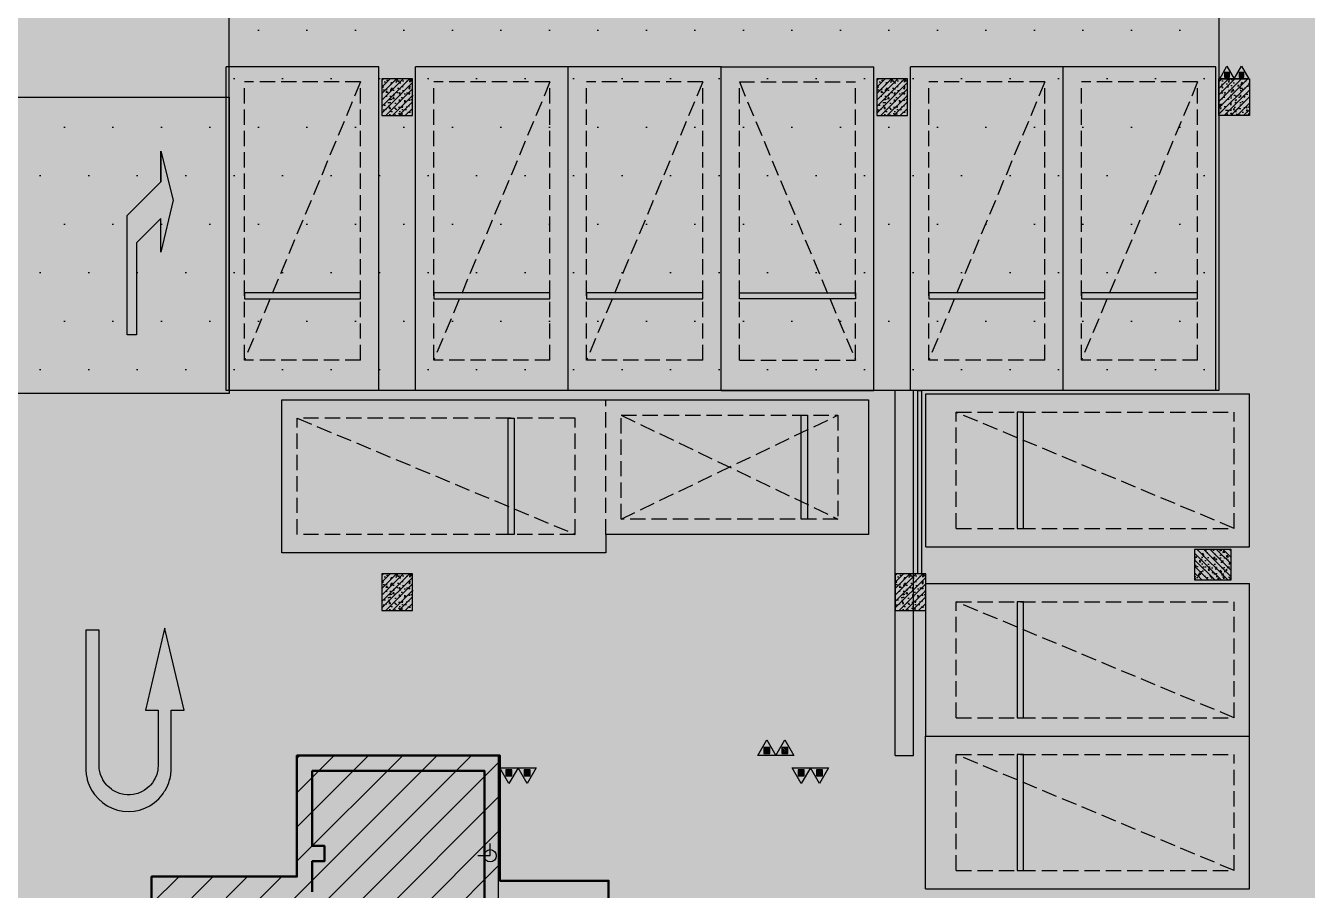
# Model space of a CAD drawing. Extents: x -1338203 to 1886333, y -530034 to 1031844.
# Drawn here: x 614125 to 635103, y 245770 to 259921 of the extents above; entities that cross this region are included whole.
import ezdxf

# ---------------------------------------------------------------- set-up
doc = ezdxf.new("R2010")
doc.units = 0
doc.header["$LTSCALE"] = 1000
doc.header["$MEASUREMENT"] = 0
doc.linetypes.add('A-001-平面B2$0$__DASH', pattern=[0.35, 0.25, -0.1])
doc.linetypes.add('DASH', pattern=[0.35, 0.25, -0.1])
for name, color, linetype in [('A-001-平面参照B1$0$0A-ELEV-PATT', 8, 'Continuous'), ('A-001-平面参照B1$0$A-001-平面参照B1$0$0A-E-STRS-RAIL', 163, 'Continuous'), ('A-001-平面参照B1$0$AUDIT_D_220531184525-2', 40, 'Continuous'), ('A-001-车位参照B1$0$A-001-车位参照B1$0$$0$A-001-车位参照B2$0$0A-P-PKNG-CAR(A)', 43, 'Continuous'), ('A-FIRE', 7, 'Continuous'), ('p-a-regular', 5, 'Continuous'), ('S-16-柱墙B1_1$0$0S-CW-HATCH', 251, 'Continuous'), ('S-16-柱墙B1_1$0$0S-CW-HATCH-UP', 251, 'Continuous'), ('S001地下一墙柱$0$S001地下一墙柱$0$0S-CC-LINE', 52, 'Continuous'), ('S001地下一墙柱$0$S001地下一墙柱$0$0S-CW-HATCH', 251, 'Continuous'), ('S001地下一墙柱$0$S001地下一墙柱$0$0S-CW-HATCH-UP', 251, 'Continuous'), ('中心线', 42, 'Continuous'), ('地面指向箭头', 7, 'Continuous'), ('负一层消火栓$0$0P-EQUIP-FH', 7, 'Continuous')]:
    doc.layers.add(name, color=color, linetype=linetype)
doc.layers.add('A-16-平面B1改$0$A-16-平面B1$0$AAD-A-MARK', color=6, linetype='Continuous', plot=False)
doc.layers.add('p-a-double', color=7, linetype='Continuous', true_color=0x00a0ff)
doc.layers.add('p-a-regular-narrow', color=7, linetype='Continuous', true_color=0x9600ff)
doc.layers.add('p-h-walkable', color=7, linetype='Continuous', lineweight=70, true_color=0xf0f0f0)
doc.layers.add('S-16-柱墙B1_1$0$0S-CW-LINE', color=7, linetype='Continuous', lineweight=50)
pattern_1 = [(0, (-766365.4, -306889.1), (396.875, 793.75), [0, -793.75])]

# ---------------------------------------------------------------- blocks, each defined once
blk = doc.blocks.new('A-001-平面参照B1')
at = {"layer": 'A-001-平面参照B1$0$0A-ELEV-PATT'}
h = blk.add_hatch(dxfattribs=at)
h.set_pattern_fill('DOTS', color=256, scale=500)
h.set_pattern_definition(pattern_1)
edge = h.paths.add_edge_path()
edge.add_line((-140309, -36840), (-132709, -36840))
edge.add_line((-132709, -36840), (-132709, -52940))
edge.add_line((-132709, -52940), (-148909, -52940))
edge.add_line((-148909, -52940), (-148909, -36840))
edge.add_line((-148909, -36840), (-140809, -36840))
h = blk.add_hatch(dxfattribs=at)
h.set_pattern_fill('DOTS', color=256, scale=500)
h.set_pattern_definition(pattern_1)
h.paths.add_polyline_path([(-154909, -48140), (-148909, -48140), (-148909, -52990), (-154909, -52990)])
at = {"layer": 'A-001-平面参照B1$0$A-001-平面参照B1$0$0A-E-STRS-RAIL'}
blk.add_lwpolyline([(-137639, -52940), (-137579, -52940), (-137579, -55940), (-137639, -55940)], close=True, dxfattribs=at)
at = {"layer": 'A-001-平面参照B1$0$AUDIT_D_220531184525-2', "ltscale": 0.002}
for points in [[(-140309, -36840), (-132709, -36840), (-132709, -52940), (-148909, -52940), (-148909, -36840), (-140809, -36840)], [(-138009, -58913), (-137709, -58913), (-137709, -52940)], [(-138009, -58913), (-138009, -52940)]]:
    blk.add_lwpolyline(points, dxfattribs=at)
blk.add_lwpolyline([(-154909, -48140), (-148909, -48140), (-148909, -52990), (-154909, -52990)], close=True, dxfattribs=at)
blk = doc.blocks.new('负一层消火栓$0$$TwtSys$00000546')
h = blk.add_hatch()
h.set_pattern_fill('ANSI31', color=256, scale=200, style=0)
h.set_pattern_definition([(45, (-38543.802, -6670.83), (-17.67767, 17.67767), [])])
h.paths.add_polyline_path([(-65, 174), (65, 174), (65, 44), (-65, 44)])
for points in [[(0, 344), (-198, 0), (198, 0)], [(-65, 174), (65, 174), (65, 44), (-65, 44)]]:
    blk.add_lwpolyline(points, close=True)
blk = doc.blocks.new('负一层消火栓')
at = {"layer": '负一层消火栓$0$0P-EQUIP-FH'}
for p, xscale, yscale, zscale in [((-132578, -47840), -0.6000000000000001, 0.6000000000000001, 0.6000000000000001), ((-132340, -47840), -0.6000000000000001, 0.6000000000000001, 0.6000000000000001), ((-140110, -58914), -0.75, 0.75, 0.75), ((-139813, -58914), -0.75, 0.75, 0.75)]:
    blk.add_blockref('负一层消火栓$0$$TwtSys$00000546', p, dxfattribs=dict(at, xscale=xscale, yscale=yscale, zscale=zscale))
at = {"layer": '负一层消火栓$0$0P-EQUIP-FH', "zscale": 0.75}
for p, xscale, yscale, rotation in [((-144330, -59114), -0.75, 0.75, 180), ((-144032, -59114), -0.75, 0.75, 180), ((-139545, -59113), -0.7500000000000023, 0.7500000000000008, 180.0003483652766), ((-139248, -59113), -0.7500000000000023, 0.7500000000000008, 180.0003483652766)]:
    blk.add_blockref('负一层消火栓$0$$TwtSys$00000546', p, dxfattribs=dict(at, xscale=xscale, yscale=yscale, rotation=rotation))
blk = doc.blocks.new('JTDT')
at = {"layer": 'A-FIRE'}
h = blk.add_hatch(color=251, dxfattribs=at)
h.dxf.hatch_style = 1
h.paths.add_polyline_path([(189165, 82916), (189162, 82988), (189159, 82988), (189147, 83060), (189144, 83075), (189126, 83123), (189114, 83162), (189105, 83180), (189081, 83230), (189072, 83245), (189057, 83269), (189036, 83299), (189024, 83317), (189021, 83320), (189021, 83323), (188961, 83389), (188893, 83449), (188818, 83500), (188734, 83542), (188650, 83571), (188561, 83586), (188468, 83592), (188378, 83586), (188288, 83571), (188202, 83542), (188118, 83500), (188043, 83449), (187974, 83389), (187915, 83323), (187915, 83320), (187912, 83317), (187900, 83299), (187882, 83269), (187864, 83245), (187858, 83230), (187831, 83180), (187822, 83162), (187810, 83123), (187795, 83075), (187789, 83060), (187777, 82988), (187771, 82916), (187771, 82895), (187771, 82839), (187771, 81938), (187559, 81938), (187559, 81935), (187867, 80625), (187876, 80592), (187882, 80625), (188190, 81935), (187983, 81935), (187983, 81938), (187983, 82839), (187986, 82895), (187989, 82916), (188007, 82988), (188037, 83060), (188046, 83075), (188076, 83123), (188109, 83162), (188124, 83180), (188184, 83230), (188205, 83245), (188247, 83269), (188318, 83299), (188390, 83317), (188441, 83320), (188468, 83323), (188492, 83320), (188543, 83317), (188615, 83299), (188686, 83269), (188728, 83245), (188749, 83230), (188809, 83180), (188824, 83162), (188857, 83123), (188887, 83075), (188896, 83060), (188926, 82988), (188944, 82916), (188947, 82895), (188949, 82839), (188949, 80625), (189168, 80625), (189168, 82839), (189168, 82895)])
at = {"layer": '地面指向箭头', "color": 251, "linetype": 'Continuous'}
blk.add_lwpolyline([(189165, 82916), (189162, 82988), (189159, 82988), (189147, 83060), (189144, 83075), (189126, 83123), (189114, 83162), (189105, 83180), (189081, 83230), (189072, 83245), (189057, 83269), (189036, 83299), (189024, 83317), (189021, 83320), (189021, 83323), (188961, 83389), (188893, 83449), (188818, 83500), (188734, 83542), (188650, 83571), (188561, 83586), (188468, 83592), (188378, 83586), (188288, 83571), (188202, 83542), (188118, 83500), (188043, 83449), (187974, 83389), (187915, 83323), (187915, 83320), (187912, 83317), (187900, 83299), (187882, 83269), (187864, 83245), (187858, 83230), (187831, 83180), (187822, 83162), (187810, 83123), (187795, 83075), (187789, 83060), (187777, 82988), (187771, 82916), (187771, 82895), (187771, 82839), (187771, 81938), (187559, 81938), (187559, 81935), (187867, 80625), (187876, 80592), (187882, 80625), (188190, 81935), (187983, 81935), (187983, 81938), (187983, 82839), (187986, 82895), (187989, 82916), (188007, 82988), (188037, 83060), (188046, 83075), (188076, 83123), (188109, 83162), (188124, 83180), (188184, 83230), (188205, 83245), (188247, 83269), (188318, 83299), (188390, 83317), (188441, 83320), (188468, 83323), (188492, 83320), (188543, 83317), (188615, 83299), (188686, 83269), (188728, 83245), (188749, 83230), (188809, 83180), (188824, 83162), (188857, 83123), (188887, 83075), (188896, 83060), (188926, 82988), (188944, 82916), (188947, 82895), (188949, 82839), (188949, 80625), (189168, 80625), (189168, 82839), (189168, 82895), (189165, 82916)], dxfattribs=at)
blk = doc.blocks.new('左转或右转')
at = {"layer": '地面指向箭头'}
blk.add_hatch(color=251, dxfattribs=at).paths.add_polyline_path([(3221046, 2451667), (3221247, 2450864), (3221247, 2451366), (3221799, 2451918), (3221799, 2453874), (3221648, 2453874), (3221648, 2452369), (3221247, 2451968), (3221247, 2452519)])
at = {"layer": '地面指向箭头', "color": 251}
blk.add_lwpolyline([(3221247, 2450864), (3221046, 2451667), (3221247, 2452519), (3221247, 2451968), (3221648, 2452369), (3221648, 2453874), (3221799, 2453874), (3221799, 2451918), (3221247, 2451366), (3221247, 2450864), (3221247, 2451366)], dxfattribs=at)
blk = doc.blocks.new('A$C9cb663f1')
at = {"layer": '中心线', "color": 251, "const_width": 150}
for points in [[(202005, -103754), (202005, -105754)], [(202199, -108532), (202774, -110447)]]:
    blk.add_lwpolyline(points, dxfattribs=at)
at = {"layer": '地面指向箭头', "color": 251, "linetype": 'Continuous', "rotation": 180}
blk.add_blockref('左转或右转', (3424940, 2346972), dxfattribs=at)
at = {"layer": '地面指向箭头', "color": 251, "rotation": 180}
blk.add_blockref('JTDT', (391631, -31107), dxfattribs=at)
blk = doc.blocks.new('子母车位')
at = {"layer": 'A-001-车位参照B1$0$A-001-车位参照B1$0$$0$A-001-车位参照B2$0$0A-P-PKNG-CAR(A)', "color": 5, "linetype": 'DASH'}
for p, q in [((-2200, 4300), (0, 4300)), ((-1950, 4050), (-250, 500)), ((-250, 4050), (-1950, 500))]:
    blk.add_line(p, q, dxfattribs=at)
at = {"layer": 'A-001-车位参照B1$0$A-001-车位参照B1$0$$0$A-001-车位参照B2$0$0A-P-PKNG-CAR(A)', "color": 5}
blk.add_lwpolyline([(0, 4300), (0, 0), (-2200, 0), (-2200, 4300), (-2500, 4300), (-2500, 9600), (0, 9600), (0, 4300)], dxfattribs=at)
at = {"layer": 'A-001-车位参照B1$0$A-001-车位参照B1$0$$0$A-001-车位参照B2$0$0A-P-PKNG-CAR(A)', "color": 5, "linetype": 'DASH'}
blk.add_lwpolyline([(-2200, 4800), (-300, 4800), (-300, 9350), (-2200, 4800), (-2200, 9350), (-300, 9350)], dxfattribs=at)
at = {"layer": 'A-001-车位参照B1$0$A-001-车位参照B1$0$$0$A-001-车位参照B2$0$0A-P-PKNG-CAR(A)', "color": 5}
for points in [[(-300, 5800), (-2200, 5800), (-2200, 5900), (-300, 5900)], [(-250, 1000), (-1950, 1000), (-1950, 1100), (-250, 1100)]]:
    blk.add_lwpolyline(points, close=True, dxfattribs=at)
at = {"layer": 'A-001-车位参照B1$0$A-001-车位参照B1$0$$0$A-001-车位参照B2$0$0A-P-PKNG-CAR(A)', "color": 5, "linetype": 'DASH'}
blk.add_lwpolyline([(-250, 4050), (-250, 500), (-1950, 500), (-1950, 4050)], close=True, dxfattribs=at)
at = {"layer": 'p-a-double', "ltscale": 0.002, "const_width": 1000}
blk.add_lwpolyline([(-1100, 500), (-1100, 9350)], dxfattribs=at)
blk = doc.blocks.new('A-16-平面B1改')
at = {"layer": 'A-16-平面B1改$0$A-16-平面B1$0$AAD-A-MARK'}
for q in [(31350, 0), (31350, 0), (31550, 200), (31550, 200)]:
    blk.add_line((31550, 0), q, dxfattribs=at)
blk.add_circle((31550, 0), 100, dxfattribs=at)
blk.add_circle((31550, 0), 100, dxfattribs=at)
blk = doc.blocks.new('S-16-柱墙B1_1')
at = {"layer": 'S-16-柱墙B1_1$0$0S-CW-HATCH'}
h = blk.add_hatch(color=256, dxfattribs=at)
h.dxf.hatch_style = 1
h.paths.add_polyline_path([(27860, -1100), (27860, -590), (26260, -590), (26260, -2010), (25600, -2010), (25600, -1760), (26010, -1760), (26010, -340), (28390, -340), (28390, 1640), (31710, 1640), (31710, -410), (33490, -410), (33490, -1760), (33900, -1760), (33900, -2010), (33240, -2010), (33240, -660), (31660, -660), (31660, -2410), (31460, -2410), (31460, 1390), (28640, 1390), (28640, 160), (28840, 160), (28840, -90), (28640, -90), (28640, -590), (28060, -590), (28060, -1100)])
at = {"layer": 'S-16-柱墙B1_1$0$0S-CW-HATCH-UP'}
h = blk.add_hatch(dxfattribs=at)
h.set_pattern_fill('钢筋混凝土', color=256, scale=30)
h.set_pattern_definition([(45, (0, 0), (-53.03301, 53.03301), []), (50, (0, 0), (215.1781, -18.8256), [22.5, -247.5]), (355, (0, 0), (-41.6254, 225.6576), [18, -198]), (100.4514, (17.93, -1.57), (173.5528, 206.8319), [19.122, -210.3426]), (46.1842, (0, 60), (320.1723, -49.6557), [33.75, -371.25]), (96.6356, (26.68, 55.86), (280.3988, 292.2354), [28.683, -315.514]), (351.1842, (0, 60), (280.3986, 292.2356), [27, -297]), (21, (30, 45), (179.0721, -120.7857), [22.5, -247.5]), (326, (30, 45), (72.9946, 217.545), [18, -198]), (71.4514, (44.92, 34.93), (252.0668, 96.7591), [19.122, -210.3426]), (37.5, (0, 0), (3.64796, 99.86816), [0, -195.6, 0, -201, 0, -198.75]), (7.5, (0, 0), (78.92086, 118.3235), [0, -114.6, 0, -191.1, 0, -75.75]), (327.5, (-66.9, 0), (160.14673, -6.76646), [0, -75, 0, -234, 0, -310.5]), (317.5, (-96.9, 0), (174.95585, 30.0315), [0, -97.5, 0, -155.4, 0, -220.5])])
h.paths.add_polyline_path([(27860, -1100), (27860, -590), (26260, -590), (26260, -2010), (25600, -2010), (25600, -1760), (26010, -1760), (26010, -340), (28390, -340), (28390, 1640), (31710, 1640), (31710, -410), (33490, -410), (33490, -1760), (33900, -1760), (33900, -2010), (33240, -2010), (33240, -660), (31660, -660), (31660, -2410), (31460, -2410), (31460, 1390), (28640, 1390), (28640, 160), (28840, 160), (28840, -90), (28640, -90), (28640, -590), (28060, -590), (28060, -1100)])
at = {"layer": 'S-16-柱墙B1_1$0$0S-CW-LINE'}
for points in [[(26010, -1760), (26010, -340), (28390, -340), (28390, 1640), (31710, 1640), (31710, -410), (33490, -410), (33490, -1760)], [(31460, -2410), (31460, 1390), (28640, 1390), (28640, 160), (28840, 160), (28840, -90), (28640, -90), (28640, -590)]]:
    blk.add_lwpolyline(points, dxfattribs=at)

msp = doc.modelspace()

# ---------------------------------------------------------------- hatches: boundary and pattern name
at = {"layer": 'p-h-walkable', "ltscale": 0.002}
h = msp.add_hatch(color=256, dxfattribs=at)
h.dxf.hatch_style = 1
h.paths.add_polyline_path([(514490.7, 277949.1), (514490.7, 273889.1), (520955.8, 273889.1), (534087.5, 256178.4), (538435.4, 250314.4), (543356.6, 253600.3), (543356.6, 247019.1), (549661, 247019.3), (549661, 243449.1), (545126, 243199.1), (545126, 237619.1), (557691, 237619.1), (557441, 242359.1), (578076.6, 242257.5), (578076.6, 244575.6), (585736.6, 244575.6), (585666.6, 241345.6), (590066.6, 241095.6), (590066.6, 238825.6), (593136.6, 238825.6), (593136.6, 241295.6), (598286.6, 241295.6), (598286.6, 244325.6), (613616.6, 244572.5), (613616.6, 241342.5), (618501.6, 241295.6), (618501.6, 238825.6), (621086.6, 238825.6), (621086.6, 241095.6), (626401.6, 241345.6), (626236.6, 244325.6), (640276.6, 244575.6), (640276.6, 286691), (623126.6, 286349.1), (623426.6, 293689.1), (616446.6, 293689.1), (616746.6, 286599.1), (595256.5, 286349.2), (595676.6, 293689.1), (588396.6, 293689.1), (588796.6, 286599.1), (572877.6, 286649.1), (571931.6, 275549.1), (564290.7, 275549.1), (564290.7, 277949.1), (551215.7, 278199.1), (551215.7, 287479.1), (544765.7, 287479.1), (544765.7, 278199.1), (518515.7, 278199.1), (518515.7, 287479.1), (512315.7, 287479.1), (512315.7, 278199.1)])
at = {"layer": 'S001地下一墙柱$0$S001地下一墙柱$0$0S-CW-HATCH'}
h = msp.add_hatch(color=256, dxfattribs=at)
h.dxf.hatch_style = 1
h.paths.add_polyline_path([(619956.6, 258449.1), (620456.6, 258449.1), (620456.6, 259049.1), (619956.6, 259049.1)])
h = msp.add_hatch(color=256, dxfattribs=at)
h.dxf.hatch_style = 1
h.paths.add_polyline_path([(628056.6, 258449.1), (628556.6, 258449.1), (628556.6, 259049.1), (628056.6, 259049.1)])
h = msp.add_hatch(color=256, dxfattribs=at)
h.dxf.hatch_style = 1
h.paths.add_polyline_path([(634156.6, 258449.1), (633656.6, 258449.1), (633656.6, 259049.1), (634156.6, 259049.1)])
h = msp.add_hatch(color=256, dxfattribs=at)
h.dxf.hatch_style = 1
h.paths.add_polyline_path([(633856.7, 250848.9), (633856.7, 251348.9), (633256.7, 251348.9), (633256.7, 250848.9)])
h = msp.add_hatch(color=256, dxfattribs=at)
h.dxf.hatch_style = 1
h.paths.add_polyline_path([(619956.6, 250349.1), (620456.6, 250349.1), (620456.6, 250949.1), (619956.6, 250949.1)])
h = msp.add_hatch(color=256, dxfattribs=at)
h.dxf.hatch_style = 1
h.paths.add_polyline_path([(628356.6, 250349.1), (628856.6, 250349.1), (628856.6, 250949.1), (628356.6, 250949.1)])
at = {"layer": 'S001地下一墙柱$0$S001地下一墙柱$0$0S-CW-HATCH-UP'}
h = msp.add_hatch(dxfattribs=at)
h.set_pattern_fill('钢筋混凝土', color=256, scale=30)
h.set_pattern_definition([(45, (658367.81, 275900.85), (-53.03301, 53.03301), []), (50, (658367.8, 275900.85), (215.17805, -18.82564), [22.5, -247.5]), (355, (658367.8, 275900.85), (-41.6254, 225.6576), [18, -198]), (100.4514, (658385.74, 275899.28), (173.5528, 206.8319), [19.1221, -210.3426]), (46.1842, (658367.8, 275960.85), (320.1723, -49.6557), [33.75, -371.25]), (96.6356, (658394.5, 275956.7), (280.3988, 292.2354), [28.683, -315.514]), (351.1842, (658367.8, 275960.85), (280.3986, 292.2356), [27, -297]), (21, (658397.8, 275945.85), (179.0721, -120.7857), [22.5, -247.5]), (326, (658397.8, 275945.85), (72.9946, 217.545), [18, -198]), (71.4514, (658412.73, 275935.78), (252.0668, 96.7591), [19.1221, -210.3426]), (37.5, (658367.81, 275900.85), (3.64796, 99.86816), [0, -195.6, 0, -201, 0, -198.75]), (7.5, (658367.81, 275900.85), (78.92086, 118.3235), [0, -114.6, 0, -191.1, 0, -75.75]), (327.5, (658300.91, 275900.85), (160.14673, -6.76646), [0, -75, 0, -234, 0, -310.5]), (317.5, (658270.9, 275900.85), (174.95585, 30.0315), [0, -97.5, 0, -155.4, 0, -220.5])])
h.paths.add_polyline_path([(619956.6, 258449.1), (620456.6, 258449.1), (620456.6, 259049.1), (619956.6, 259049.1)])
h = msp.add_hatch(dxfattribs=at)
h.set_pattern_fill('钢筋混凝土', color=256, scale=30)
h.set_pattern_definition([(45, (666467.84, 275900.85), (-53.03301, 53.03301), []), (50, (666467.84, 275900.85), (215.17805, -18.82564), [22.5, -247.5]), (355, (666467.84, 275900.85), (-41.6254, 225.6576), [18, -198]), (100.4514, (666485.77, 275899.28), (173.5528, 206.8319), [19.1221, -210.3426]), (46.1842, (666467.84, 275960.85), (320.1723, -49.6557), [33.75, -371.25]), (96.6356, (666494.52, 275956.7), (280.3988, 292.2354), [28.683, -315.514]), (351.1842, (666467.84, 275960.85), (280.3986, 292.2356), [27, -297]), (21, (666497.84, 275945.85), (179.0721, -120.7857), [22.5, -247.5]), (326, (666497.84, 275945.85), (72.9946, 217.545), [18, -198]), (71.4514, (666512.76, 275935.78), (252.0668, 96.7591), [19.1221, -210.3426]), (37.5, (666467.84, 275900.85), (3.64796, 99.86816), [0, -195.6, 0, -201, 0, -198.75]), (7.5, (666467.84, 275900.85), (78.92086, 118.3235), [0, -114.6, 0, -191.1, 0, -75.75]), (327.5, (666400.94, 275900.85), (160.14673, -6.76646), [0, -75, 0, -234, 0, -310.5]), (317.5, (666370.94, 275900.85), (174.95585, 30.0315), [0, -97.5, 0, -155.4, 0, -220.5])])
h.paths.add_polyline_path([(628056.6, 258449.1), (628556.6, 258449.1), (628556.6, 259049.1), (628056.6, 259049.1)])
h = msp.add_hatch(dxfattribs=at)
h.set_pattern_fill('钢筋混凝土', color=256, scale=30)
h.set_pattern_definition([(45, (666467.33, 275900.85), (-53.03301, 53.03301), []), (50, (666467.33, 275900.85), (215.17805, -18.8256), [22.5, -247.5]), (355, (666467.33, 275900.85), (-41.6254, 225.6576), [18, -198]), (100.4514, (666485.26, 275899.28), (173.5528, 206.8319), [19.122, -210.3426]), (46.1842, (666467.33, 275960.85), (320.1723, -49.6557), [33.75, -371.25]), (96.6356, (666494, 275956.7), (280.3988, 292.2354), [28.683, -315.514]), (351.1842, (666467.33, 275960.85), (280.3986, 292.2356), [27, -297]), (21, (666497.33, 275945.85), (179.0721, -120.7857), [22.5, -247.5]), (326, (666497.33, 275945.85), (72.9946, 217.545), [18, -198]), (71.4514, (666512.25, 275935.78), (252.0668, 96.7591), [19.122, -210.3426]), (37.5, (666467.33, 275900.85), (3.64796, 99.86816), [0, -195.6, 0, -201, 0, -198.75]), (7.5, (666467.33, 275900.85), (78.92086, 118.3235), [0, -114.6, 0, -191.1, 0, -75.75]), (327.5, (666400.43, 275900.85), (160.14673, -6.76646), [0, -75, 0, -234, 0, -310.5]), (317.5, (666370.43, 275900.85), (174.95585, 30.0315), [0, -97.5, 0, -155.4, 0, -220.5])])
h.paths.add_polyline_path([(634156.6, 258449.1), (633656.6, 258449.1), (633656.6, 259049.1), (634156.6, 259049.1)])
h = msp.add_hatch(dxfattribs=at)
h.set_pattern_fill('钢筋混凝土', color=256, scale=30, angle=-90)
h.set_pattern_definition([(315, (589637.13, 218538.18), (53.03301, 53.03301), []), (320, (589637.13, 218538.18), (-18.82564, -215.17805), [22.5, -247.5]), (265, (589637.13, 218538.18), (225.6576, 41.6254), [18, -198]), (10.4514, (589635.56, 218520.25), (206.8319, -173.5528), [19.1221, -210.3426]), (316.1842, (589697.13, 218538.18), (-49.6557, -320.1723), [33.75, -371.25]), (6.6356, (589693, 218511.5), (292.2354, -280.3988), [28.683, -315.5139]), (261.1842, (589697.13, 218538.18), (292.2356, -280.3986), [27, -297]), (291, (589682.13, 218508.18), (-120.78567, -179.0721), [22.5, -247.5]), (236, (589682.13, 218508.18), (217.545, -72.9946), [18, -198]), (341.4514, (589672.07, 218493.26), (96.75915, -252.0668), [19.1221, -210.3426]), (307.5, (589637.13, 218538.18), (99.86816, -3.64796), [0, -195.6, 0, -201, 0, -198.75]), (277.5, (589637.13, 218538.18), (118.32351, -78.92086), [0, -114.6, 0, -191.1, 0, -75.75]), (237.5, (589637.13, 218605.08), (-6.76646, -160.14673), [0, -75, 0, -234, 0, -310.5]), (227.5, (589637.13, 218635.08), (30.0315, -174.95585), [0, -97.5, 0, -155.4, 0, -220.5])])
h.paths.add_polyline_path([(633856.7, 250848.9), (633856.7, 251348.9), (633256.7, 251348.9), (633256.7, 250848.9)])
h = msp.add_hatch(dxfattribs=at)
h.set_pattern_fill('钢筋混凝土', color=256, scale=30)
h.set_pattern_definition([(45, (658367.84, 267800.85), (-53.03301, 53.03301), []), (50, (658367.84, 267800.85), (215.17805, -18.82564), [22.5, -247.5]), (355, (658367.84, 267800.85), (-41.6254, 225.6576), [18, -198]), (100.4514, (658385.77, 267799.28), (173.5528, 206.8319), [19.1221, -210.3426]), (46.1842, (658367.84, 267860.85), (320.1723, -49.6557), [33.75, -371.25]), (96.6356, (658394.52, 267856.7), (280.3988, 292.2354), [28.683, -315.514]), (351.1842, (658367.84, 267860.85), (280.3986, 292.2356), [27, -297]), (21, (658397.84, 267845.85), (179.0721, -120.7857), [22.5, -247.5]), (326, (658397.84, 267845.85), (72.9946, 217.545), [18, -198]), (71.4514, (658412.76, 267835.78), (252.0668, 96.7591), [19.1221, -210.3426]), (37.5, (658367.84, 267800.85), (3.64796, 99.86816), [0, -195.6, 0, -201, 0, -198.75]), (7.5, (658367.84, 267800.85), (78.92086, 118.3235), [0, -114.6, 0, -191.1, 0, -75.75]), (327.5, (658300.94, 267800.85), (160.14673, -6.76646), [0, -75, 0, -234, 0, -310.5]), (317.5, (658270.94, 267800.85), (174.95585, 30.0315), [0, -97.5, 0, -155.4, 0, -220.5])])
h.paths.add_polyline_path([(619956.6, 250349.1), (620456.6, 250349.1), (620456.6, 250949.1), (619956.6, 250949.1)])
h = msp.add_hatch(dxfattribs=at)
h.set_pattern_fill('钢筋混凝土', color=256, scale=30)
h.set_pattern_definition([(45, (666767.84, 267800.85), (-53.03301, 53.03301), []), (50, (666767.84, 267800.85), (215.17805, -18.82564), [22.5, -247.5]), (355, (666767.84, 267800.85), (-41.6254, 225.6576), [18, -198]), (100.4514, (666785.77, 267799.28), (173.5528, 206.8319), [19.1221, -210.3426]), (46.1842, (666767.84, 267860.85), (320.1723, -49.6557), [33.75, -371.25]), (96.6356, (666794.52, 267856.7), (280.3988, 292.2354), [28.683, -315.514]), (351.1842, (666767.84, 267860.85), (280.3986, 292.2356), [27, -297]), (21, (666797.84, 267845.85), (179.0721, -120.7857), [22.5, -247.5]), (326, (666797.84, 267845.85), (72.9946, 217.545), [18, -198]), (71.4514, (666812.76, 267835.78), (252.0668, 96.7591), [19.1221, -210.3426]), (37.5, (666767.84, 267800.85), (3.64796, 99.86816), [0, -195.6, 0, -201, 0, -198.75]), (7.5, (666767.84, 267800.85), (78.92086, 118.3235), [0, -114.6, 0, -191.1, 0, -75.75]), (327.5, (666700.94, 267800.85), (160.14673, -6.76646), [0, -75, 0, -234, 0, -310.5]), (317.5, (666670.94, 267800.85), (174.95585, 30.0315), [0, -97.5, 0, -155.4, 0, -220.5])])
h.paths.add_polyline_path([(628356.6, 250349.1), (628856.6, 250349.1), (628856.6, 250949.1), (628356.6, 250949.1)])

# ---------------------------------------------------------------- linework, layer by layer
for p, q in [((617406.7, 253948.9), (617406.7, 259248.9)), ((619906.7, 259248.9), (617406.7, 259248.9)), ((619906.7, 253948.9), (619906.7, 259248.9)), ((620507, 253948.9), (620507, 259248.9)), ((623007, 259248.9), (620507, 259248.9)), ((623007, 253948.9), (623007, 259248.9)), ((623007, 253948.8), (623007, 259248.8)), ((625507, 259248.8), (623007, 259248.8)), ((625507, 253948.8), (625507, 259248.8)), ((625507, 253948.8), (625507, 259248.8)), ((625507, 259248.8), (628007, 259248.8)), ((628007, 253948.8), (628007, 259248.8)), ((628607, 253948.9), (628607, 259248.9)), ((631107, 259248.9), (628607, 259248.9)), ((631107, 253948.9), (631107, 259248.9)), ((631107, 253948.8), (631107, 259248.8)), ((633607, 259248.8), (631107, 259248.8)), ((633607, 253948.8), (633607, 259248.8)), ((619906.7, 253948.9), (617406.7, 253948.9)), ((623007, 253948.9), (620507, 253948.9)), ((625507, 253948.8), (623007, 253948.8)), ((625507, 253948.8), (628007, 253948.8)), ((631107, 253948.9), (628607, 253948.9)), ((628856.2, 253893.5), (634156.2, 253893.5)), ((628856.2, 251393.5), (628856.2, 253893.5)), ((633607, 253948.8), (631107, 253948.8)), ((634156.2, 251393.5), (634156.2, 253893.5)), ((628856.2, 251393.5), (634156.2, 251393.5)), ((628856.1, 250793.5), (634156.1, 250793.5)), ((628856.1, 248293.5), (628856.1, 250793.5)), ((634156.1, 248293.5), (634156.1, 250793.5)), ((628856, 248293.5), (634156, 248293.5)), ((628856, 245793.5), (628856, 248293.5)), ((628856.1, 248293.5), (634156.1, 248293.5)), ((634156, 245793.5), (634156, 248293.5)), ((628856, 245793.5), (634156, 245793.5))]:
    msp.add_line(p, q)
at = {"linetype": 'A-001-平面B2$0$__DASH'}
for p, q in [((619606.7, 258998.9), (617706.7, 258998.9)), ((617706.7, 254448.9), (617706.7, 258998.9)), ((619606.7, 254448.9), (619606.7, 258998.9)), ((622707, 258998.9), (620807, 258998.9)), ((620807, 254448.9), (620807, 258998.9)), ((622707, 254448.9), (622707, 258998.9)), ((625207, 258998.8), (623307, 258998.8)), ((623307, 254448.8), (623307, 258998.8)), ((625207, 254448.8), (625207, 258998.8)), ((625807, 258998.8), (627707, 258998.8)), ((625807, 254448.8), (625807, 258998.8)), ((627707, 254448.8), (627707, 258998.8)), ((630807, 258998.9), (628907, 258998.9)), ((628907, 254448.9), (628907, 258998.9)), ((630807, 254448.9), (630807, 258998.9)), ((633307, 258998.8), (631407, 258998.8)), ((631407, 254448.8), (631407, 258998.8)), ((633307, 254448.8), (633307, 258998.8)), ((619606.7, 254448.9), (617706.7, 254448.9)), ((622707, 254448.9), (620807, 254448.9)), ((625207, 254448.8), (623307, 254448.8)), ((625807, 254448.8), (627707, 254448.8)), ((630807, 254448.9), (628907, 254448.9)), ((633307, 254448.8), (631407, 254448.8)), ((629356.2, 251693.5), (629356.2, 253593.5)), ((629356.2, 253593.5), (633906.2, 253593.5)), ((633906.2, 251693.5), (633906.2, 253593.5)), ((629356.2, 251693.5), (633906.2, 251693.5)), ((629356.1, 248593.5), (629356.1, 250493.5)), ((629356.1, 250493.5), (633906.1, 250493.5)), ((633906.1, 248593.5), (633906.1, 250493.5)), ((629356.1, 248593.5), (633906.1, 248593.5)), ((629356, 246093.5), (629356, 247993.5)), ((629356, 247993.5), (633906, 247993.5)), ((633906, 246093.5), (633906, 247993.5)), ((629356, 246093.5), (633906, 246093.5))]:
    msp.add_line(p, q, dxfattribs=at)
for points in [[(619606.7, 258998.9), (617706.7, 254448.9)], [(622707, 258998.9), (620807, 254448.9)], [(625207, 258998.8), (623307, 254448.8)], [(625807, 258998.8), (627707, 254448.8)], [(630807, 258998.9), (628907, 254448.9)], [(633307, 258998.8), (631407, 254448.8)], [(633906.2, 251693.5), (629356.2, 253593.5)], [(633906.1, 248593.5), (629356.1, 250493.5)], [(633906, 246093.5), (629356, 247993.5)]]:
    msp.add_lwpolyline(points, dxfattribs=at)
for points in [[(617706.7, 255448.9), (619606.7, 255448.9), (619606.7, 255548.9), (617706.7, 255548.9)], [(620807, 255448.9), (622707, 255448.9), (622707, 255548.9), (620807, 255548.9)], [(623307, 255448.8), (625207, 255448.8), (625207, 255548.8), (623307, 255548.8)], [(627707, 255448.8), (625807, 255448.8), (625807, 255548.8), (627707, 255548.8)], [(628907, 255448.9), (630807, 255448.9), (630807, 255548.9), (628907, 255548.9)], [(631407, 255448.8), (633307, 255448.8), (633307, 255548.8), (631407, 255548.8)], [(630356.2, 253593.5), (630356.2, 251693.5), (630456.2, 251693.5), (630456.2, 253593.5)], [(630356.1, 250493.5), (630356.1, 248593.5), (630456.1, 248593.5), (630456.1, 250493.5)], [(630356, 247993.5), (630356, 246093.5), (630456, 246093.5), (630456, 247993.5)]]:
    msp.add_lwpolyline(points, close=True)
at = {"layer": 'p-a-regular', "ltscale": 0.002, "const_width": 1000}
for points in [[(618656.7, 254448.9), (618656.7, 258998.9)], [(621757, 254448.9), (621757, 258998.9)], [(626757, 254448.8), (626757, 258998.8)], [(629857, 254448.9), (629857, 258998.9)], [(632357, 254448.8), (632357, 258998.8)], [(629356.2, 252643.5), (633906.2, 252643.5)], [(629356.1, 249543.5), (633906.1, 249543.5)], [(629356, 247043.5), (633906, 247043.5)]]:
    msp.add_lwpolyline(points, dxfattribs=at)
at = {"layer": 'p-a-regular-narrow', "ltscale": 0.002, "const_width": 1000}
msp.add_lwpolyline([(624257, 254448.8), (624257, 258998.8)], dxfattribs=at)
at = {"layer": 'S001地下一墙柱$0$S001地下一墙柱$0$0S-CC-LINE'}
for points in [[(619956.6, 258449.1), (620456.6, 258449.1), (620456.6, 259049.1), (619956.6, 259049.1)], [(628056.6, 258449.1), (628556.6, 258449.1), (628556.6, 259049.1), (628056.6, 259049.1)], [(634156.6, 258449.1), (633656.6, 258449.1), (633656.6, 259049.1), (634156.6, 259049.1)], [(633856.7, 250848.9), (633856.7, 251348.9), (633256.7, 251348.9), (633256.7, 250848.9)], [(619956.6, 250349.1), (620456.6, 250349.1), (620456.6, 250949.1), (619956.6, 250949.1)], [(628356.6, 250349.1), (628856.6, 250349.1), (628856.6, 250949.1), (628356.6, 250949.1)]]:
    msp.add_lwpolyline(points, close=True, dxfattribs=at)

# ---------------------------------------------------------------- block references
at = {"rotation": 89.99999992921808}
msp.add_blockref('子母车位', (627920.7, 253795.9), dxfattribs=at)

# ---------------------------------------------------------------- next in the draw order: block references
at = {"ltscale": 0.002}
msp.add_blockref('A-16-平面B1改', (590176.6, 246335.6), dxfattribs=at)

# ---------------------------------------------------------------- next in the draw order: hatches: boundary and pattern name
h = msp.add_hatch(dxfattribs=at)
h.set_pattern_fill('ANSI31', color=8, scale=250)
h.set_pattern_definition([(45, (321361.52, 273451.7), (-280.633, 280.633), [])])
h.paths.add_polyline_path([(578076.6, 245472.5), (578076.6, 239042.5), (577176.6, 239042.5), (577176.6, 236142.5), (588786.6, 236142.5), (588786.6, 235342.5), (595166.6, 235342.5), (595166.6, 236142.5), (616736.6, 236142.5), (616736.6, 235342.5), (623116.6, 235342.5), (623116.6, 236142.5), (626716.6, 236142.5), (626716.6, 239192.5), (628566.6, 239192.5), (628566.6, 244572.5), (628566.6, 245472.5), (625986.6, 245472.5), (625986.6, 241392.5), (623666.6, 241392.5), (621866.6, 241392.5), (621866.6, 247972.5), (618566.6, 247972.5), (618566.6, 245992.5), (616186.6, 245992.5), (616186.6, 244572.5), (613616.6, 244572.5), (613616.6, 241342.5), (608527.6, 241342.5), (608526.6, 244572.5), (606027.6, 244575.4), (606026.7, 241342.5), (595716.6, 241342.5), (595716.6, 245992.5), (593336.6, 245992.5), (593336.6, 247972.5), (590016.6, 247972.5), (590016.6, 245922.5), (588236.6, 245922.5), (588236.6, 244572.5), (580126.6, 244572.5), (580126.6, 245472.5)])

# ---------------------------------------------------------------- next in the draw order: linework, layer by layer
at = {"color": 3, "flags": 128}
msp.add_lwpolyline([(595166.6, 236142.5), (616736.6, 236142.5), (616736.6, 235342.5), (623116.6, 235342.5), (623116.6, 236142.5), (626716.6, 236142.5), (626716.6, 239192.5), (628566.6, 239192.5), (628566.6, 244572.5), (628566.6, 245472.5), (625986.6, 245472.5), (625986.6, 241392.5), (623666.6, 241392.5), (621866.6, 241392.5), (621866.6, 247972.5), (618566.6, 247972.5), (618566.6, 245992.5), (616186.6, 245992.5), (616186.6, 244572.5), (613616.6, 244572.5)], dxfattribs=at)

# ---------------------------------------------------------------- next in the draw order: block references
msp.add_blockref('A-001-平面参照B1', (766365.4, 306889.1))
at = {"ltscale": 0.002}
for name, p in [('负一层消火栓', (766365.4, 306889.1)), ('A$C9cb663f1', (412646.2, 361761.3)), ('S-16-柱墙B1_1', (590176.6, 246335.6))]:
    msp.add_blockref(name, p, dxfattribs=at)

doc.saveas('drawing.dxf')
